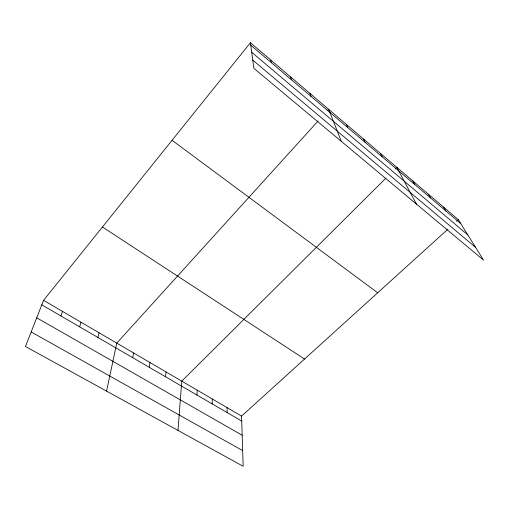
<?xml version="1.0" encoding="UTF-8"?>
<svg xmlns="http://www.w3.org/2000/svg" width="509" height="509" viewBox="0 0 509 509"><rect width="100%" height="100%" fill="white"/><g stroke="black" fill="none" stroke-linecap="round" stroke-linejoin="round"><path stroke-width="0.76" d="M212.189 403.891L212.291 398.973M196.958 395.035L197.193 390.149M177.985 430.417L181.777 381.133L385.854 178.214M165.52 376.755L166.042 371.933M149.29 367.326L149.97 362.535M132.709 357.687L133.549 352.934M106.559 391.116L116.765 343.123L318.125 120.97M97.906 337.454L99.09 332.784M79.639 326.835L81.007 322.21M60.94 315.962L62.505 311.393M250.415 42.718L253.883 68.333L483.55 260.144L458.361 219.71L250.415 42.718L43.57 300.323L25.45 346.489L243.168 466.282L241.571 416.095L447.818 229.266M327.618 110.491L328.674 109.327L341.323 141.362M395.169 168.956L396.81 167.321L416.451 204.109M456.605 221.307L458.361 219.71M31.157 331.938L242.672 450.599M36.712 317.801L242.182 435.24M41.795 304.834L241.73 421.058M43.57 300.323L241.571 416.095M102.443 227.001L304.541 359.055M172.061 140.293L377.697 292.783M252.769 60.126L475.578 247.355M251.707 52.268L467.866 234.967M250.746 45.167L460.817 223.648M443.536 207.093L445.865 210.949M428.349 194.164L430.538 197.925M412.774 180.911L414.829 184.576M380.433 153.381L382.176 156.836M363.63 139.078L365.207 142.418M346.381 124.4L347.787 127.619M309.93 93.376L310.948 96.316M290.652 76.967L291.453 79.754M270.82 60.087L271.392 62.715M227.078 407.62L227.109 412.564"/></g></svg>
